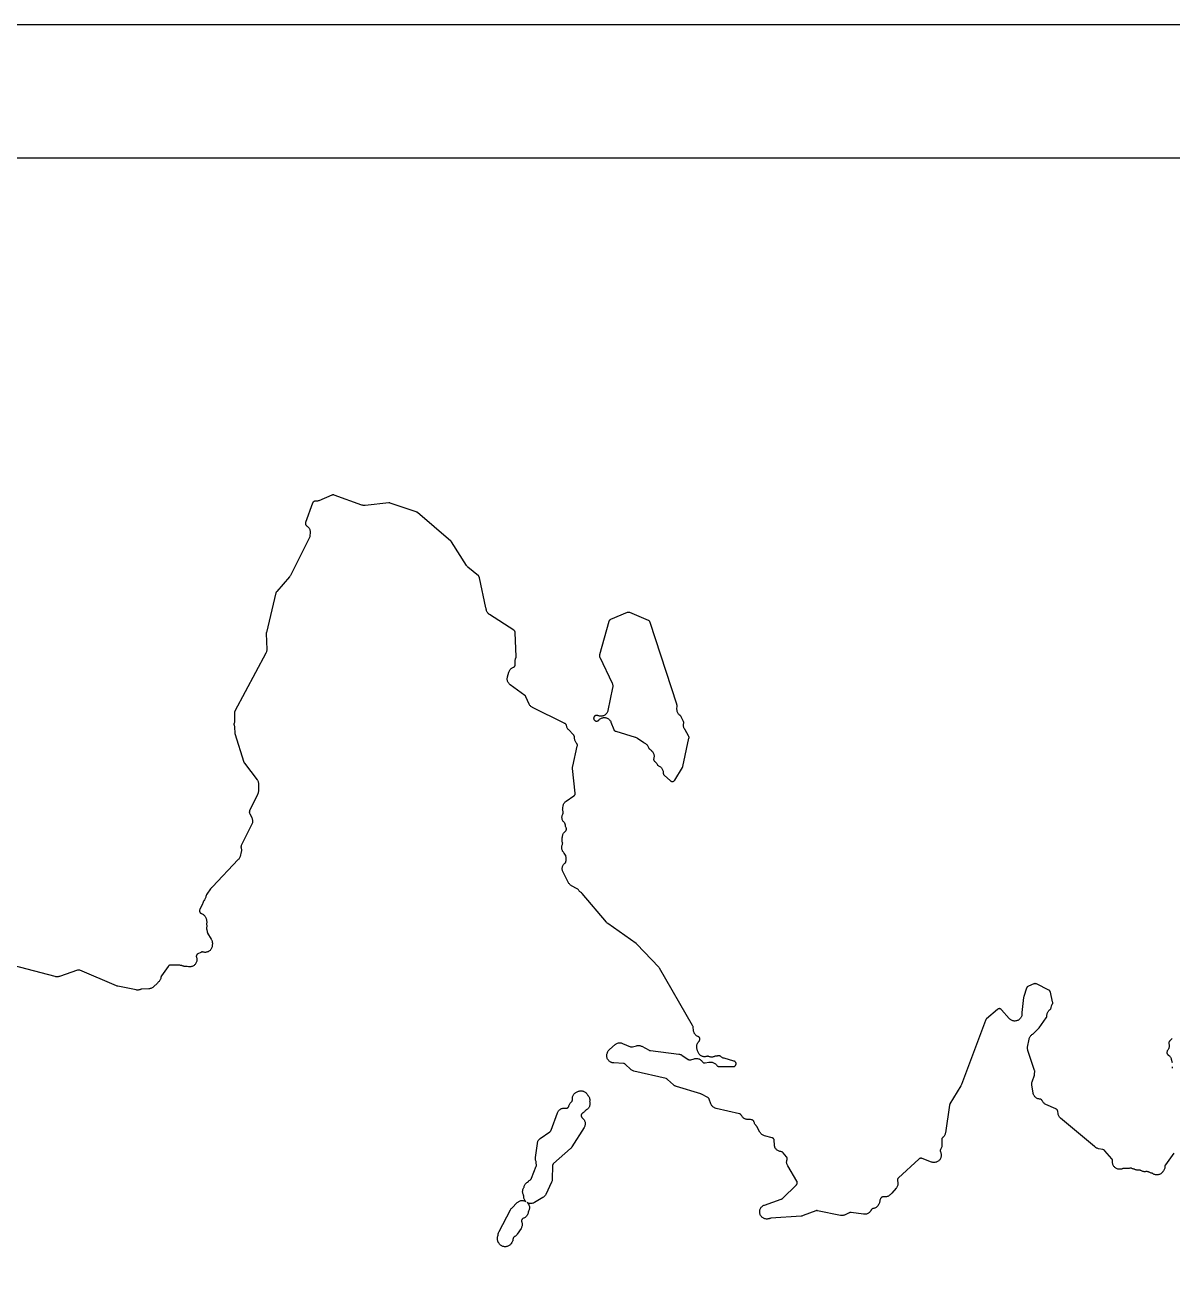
# Model space of a CAD drawing. Header units: metres. Extents: x 0 to 400, y 0 to 202.
# Drawn here: x 193.1 to 296.5, y 90.3 to 202.2 of the extents above; entities that cross this region are included whole.
import ezdxf

# ---------------------------------------------------------------- set-up
doc = ezdxf.new("R2010")
doc.units = ezdxf.units.M

msp = doc.modelspace()

# ---------------------------------------------------------------- linework, layer by layer
for points in [[(400, 202.2006), (0, 202.2006), (0, -0.0004), (400, -0.0004), (400, 202.2006)], [(244.602, 139.3916), (244.626, 139.3896), (244.654, 139.3906), (244.678, 139.3926), (244.704, 139.3986), (244.728, 139.4066), (244.75, 139.4156), (244.771, 139.4276), (244.791, 139.4416), (244.81, 139.4576), (244.845, 139.4946), (244.851, 139.5006), (244.865, 139.5166), (244.913, 139.5616), (244.965, 139.6006), (245.02, 139.6336), (245.079, 139.6616), (245.14, 139.6836), (245.203, 139.6996), (245.268, 139.7086), (245.333, 139.7116), (245.398, 139.7076), (245.462, 139.6976), (245.525, 139.6806), (245.586, 139.6586), (245.644, 139.6296), (245.699, 139.5946), (245.75, 139.5546), (245.798, 139.5106), (245.84, 139.4606), (245.877, 139.4076), (245.909, 139.3506), (245.935, 139.2916), (246.178, 138.6426), (246.195, 138.6036), (246.206, 138.5836), (246.223, 138.5606), (246.241, 138.5396), (246.259, 138.5226), (246.278, 138.5076), (246.299, 138.4956), (246.326, 138.4826), (246.365, 138.4686), (248.119, 137.9476), (248.123, 137.9466), (248.136, 137.9436), (248.2, 137.9196), (248.26, 137.8906), (248.317, 137.8546), (248.894, 137.4476), (248.929, 137.4256), (248.98, 137.4006), (248.98, 137.3996), (248.993, 137.3936), (249.048, 137.3616), (249.099, 137.3246), (249.147, 137.2826), (249.19, 137.2366), (249.228, 137.1866), (249.262, 137.1326), (249.29, 137.0756), (249.312, 137.0166), (249.319, 136.9946), (249.329, 136.9726), (249.34, 136.9516), (249.353, 136.9326), (249.369, 136.9146), (249.388, 136.8966), (249.405, 136.8826), (249.441, 136.8596), (249.447, 136.8556), (249.461, 136.8476), (249.512, 136.8096), (249.56, 136.7666), (249.602, 136.7196), (249.612, 136.7056), (249.66, 136.6496), (249.671, 136.6366), (249.709, 136.5856), (249.741, 136.5316), (249.769, 136.4736), (249.79, 136.4136), (249.805, 136.3526), (249.815, 136.2896), (249.818, 136.2256), (249.815, 136.1626), (249.806, 136.0996), (249.788, 136.0126), (249.783, 135.9726), (249.782, 135.9466), (249.783, 135.9236), (249.787, 135.8976), (249.793, 135.8736), (249.803, 135.8486), (249.813, 135.8266), (249.825, 135.8076), (249.841, 135.7866), (249.857, 135.7686), (249.876, 135.7526), (249.891, 135.7416), (249.941, 135.7016), (249.986, 135.6576), (250.026, 135.6096), (250.062, 135.5576), (250.089, 135.5076), (250.093, 135.5016), (250.099, 135.4886), (250.114, 135.4586), (250.127, 135.4386), (250.143, 135.4196), (250.157, 135.4056), (250.176, 135.3896), (250.196, 135.3746), (250.231, 135.3556), (250.29, 135.3256), (250.346, 135.2936), (250.399, 135.2556), (250.448, 135.2126), (250.492, 135.1656), (250.532, 135.1136), (250.565, 135.0586), (250.594, 135.0006), (250.616, 134.9396), (250.632, 134.8766), (250.642, 134.8126), (250.645, 134.7476), (250.645, 134.6986), (250.648, 134.6716), (250.652, 134.6486), (250.66, 134.6236), (250.674, 134.5696), (250.676, 134.5686), (250.723, 134.5256), (250.739, 134.5096), (251.288, 134.0146), (251.319, 133.9896), (251.339, 133.9756), (251.361, 133.9646), (251.383, 133.9546), (251.405, 133.9486), (251.433, 133.9436), (251.457, 133.9406), (251.479, 133.9406), (251.504, 133.9436), (251.531, 133.9486), (251.554, 133.9546), (251.575, 133.9646), (251.598, 133.9756), (251.616, 133.9876), (251.637, 134.0056), (251.655, 134.0236), (251.67, 134.0406), (251.692, 134.0746), (252.369, 135.1966), (252.39, 135.2376), (252.4, 135.2616), (252.412, 135.3046), (252.969, 137.8386), (252.976, 137.8826), (252.978, 137.9116), (252.977, 137.9366), (252.973, 137.9606), (252.967, 137.9856), (252.958, 138.0096), (252.938, 138.0486), (252.625, 138.5996), (252.602, 138.6366), (252.594, 138.6486), (252.586, 138.6606), (252.568, 138.6856), (252.539, 138.7386), (252.515, 138.7926), (252.496, 138.8496), (252.483, 138.9076), (252.475, 138.9666), (252.472, 139.0256), (252.472, 139.0266), (252.475, 139.0886), (252.484, 139.1506), (252.495, 139.2086), (252.498, 139.2346), (252.498, 139.2576), (252.495, 139.2836), (252.49, 139.3086), (252.483, 139.3316), (252.468, 139.3696), (252.276, 139.7736), (252.255, 139.8116), (252.243, 139.8306), (252.226, 139.8506), (252.208, 139.8696), (252.192, 139.8826), (252.178, 139.8916), (252.125, 139.9296), (252.077, 139.9726), (252.034, 140.0206), (251.995, 140.0726), (251.962, 140.1286), (251.934, 140.1866), (251.913, 140.2476), (251.898, 140.3106), (251.889, 140.3746), (251.886, 140.4396), (251.89, 140.8016), (251.888, 140.8466), (251.884, 140.8726), (251.872, 140.9176), (249.466, 148.3006), (249.452, 148.3376), (249.44, 148.3636), (249.427, 148.3836), (249.416, 148.3986), (249.397, 148.4186), (249.377, 148.4366), (249.36, 148.4496), (249.34, 148.4616), (249.303, 148.4786), (247.626, 149.1766), (247.586, 149.1916), (247.562, 149.1976), (247.54, 149.2006), (247.513, 149.2016), (247.49, 149.2006), (247.467, 149.1976), (247.44, 149.1906), (247.4, 149.1766), (245.904, 148.5496), (245.867, 148.5316), (245.844, 148.5176), (245.826, 148.5036), (245.806, 148.4856), (245.788, 148.4656), (245.774, 148.4466), (245.761, 148.4236), (245.752, 148.4036), (245.74, 148.3646), (244.906, 145.3646), (244.896, 145.3236), (244.894, 145.2996), (244.893, 145.2716), (244.895, 145.2446), (244.899, 145.2256), (244.908, 145.1976), (244.924, 145.1556), (246.035, 142.8086), (246.058, 142.7536), (246.076, 142.6966), (246.088, 142.6376), (246.095, 142.5786), (246.097, 142.5186), (246.093, 142.4586), (246.083, 142.3996), (245.656, 140.3476), (245.64, 140.2866), (245.619, 140.2266), (245.591, 140.1696), (245.558, 140.1156), (245.52, 140.0646), (245.477, 140.0176), (245.43, 139.9756), (245.378, 139.9386), (245.324, 139.9066), (245.266, 139.8796), (245.206, 139.8586), (245.145, 139.8436), (245.082, 139.8346), (245.019, 139.8316), (244.955, 139.8346), (244.892, 139.8446), (244.831, 139.8606), (244.771, 139.8816), (244.736, 139.8966), (244.713, 139.9046), (244.692, 139.9086), (244.669, 139.9106), (244.642, 139.9116), (244.615, 139.9096), (244.595, 139.9056), (244.575, 139.8996), (244.536, 139.8846), (244.533, 139.8826), (244.498, 139.8656), (244.478, 139.8526), (244.457, 139.8356), (244.439, 139.8186), (244.423, 139.7996), (244.409, 139.7796), (244.397, 139.7586), (244.387, 139.7346), (244.38, 139.7126), (244.375, 139.6866), (244.372, 139.6626), (244.372, 139.6386), (244.374, 139.6116), (244.379, 139.5866), (244.387, 139.5616), (244.395, 139.5406), (244.406, 139.5196), (244.419, 139.5006), (244.437, 139.4786), (244.454, 139.4616), (244.475, 139.4446), (244.497, 139.4296), (244.518, 139.4186), (244.554, 139.4046), (244.583, 139.3956), (244.602, 139.3916)], [(235.735, 92.9456), (235.75, 92.9946), (235.761, 93.0356), (235.765, 93.0606), (235.766, 93.0826), (235.773, 93.1526), (235.788, 93.2216), (235.81, 93.2876), (235.839, 93.3516), (236.864, 95.3076), (236.899, 95.3656), (236.939, 95.4196), (236.985, 95.4696), (237.485, 95.9586), (237.533, 96.0016), (237.584, 96.0386), (237.639, 96.0706), (237.697, 96.0976), (237.758, 96.1176), (237.82, 96.1326), (237.883, 96.1416), (237.946, 96.1436), (238.01, 96.1396), (238.073, 96.1296), (238.135, 96.1126), (238.194, 96.0906), (238.251, 96.0626), (238.264, 96.0546), (238.241, 96.0766), (238.2, 96.1246), (238.164, 96.1766), (238.133, 96.2306), (238.108, 96.2886), (238.088, 96.3486), (238.075, 96.4096), (238.067, 96.4716), (238.065, 96.5346), (238.065, 96.5476), (238.063, 96.5736), (238.059, 96.6016), (238.053, 96.6216), (238.046, 96.6406), (238.035, 96.6616), (238.01, 96.7196), (237.99, 96.7796), (237.976, 96.8406), (237.969, 96.9036), (237.967, 96.9666), (237.972, 97.0296), (237.982, 97.0916), (237.999, 97.1526), (238.021, 97.2116), (238.05, 97.2686), (238.079, 97.3146), (238.083, 97.3216), (238.089, 97.3336), (238.097, 97.3526), (238.11, 97.3946), (238.114, 97.4086), (238.121, 97.4376), (238.145, 97.5006), (238.175, 97.5596), (238.211, 97.6166), (238.252, 97.6686), (238.299, 97.7166), (238.351, 97.7586), (238.406, 97.7966), (238.429, 97.8096), (238.448, 97.8246), (238.468, 97.8426), (238.486, 97.8616), (238.502, 97.8786), (238.508, 97.8856), (238.527, 97.9066), (238.571, 97.9476), (238.62, 97.9846), (238.666, 98.0176), (238.698, 98.0416), (238.716, 98.0586), (238.732, 98.0776), (238.747, 98.0986), (238.759, 98.1186), (238.775, 98.1546), (239.2, 99.2296), (239.213, 99.2676), (239.218, 99.2906), (239.221, 99.3186), (239.222, 99.3426), (239.22, 99.3666), (239.216, 99.3916), (239.215, 99.3956), (239.202, 99.4546), (239.194, 99.5186), (239.192, 99.5836), (239.192, 99.5876), (239.191, 99.6096), (239.186, 99.6366), (239.178, 99.6656), (239.16, 99.7126), (239.14, 99.7736), (239.127, 99.8356), (239.119, 99.8996), (239.118, 99.9636), (239.124, 100.0276), (239.295, 101.2996), (239.307, 101.3656), (239.326, 101.4296), (239.351, 101.4906), (239.383, 101.5496), (239.42, 101.6046), (239.463, 101.6556), (239.511, 101.7016), (239.564, 101.7436), (240.433, 102.3556), (240.464, 102.3796), (240.481, 102.3966), (240.499, 102.4166), (240.513, 102.4376), (240.525, 102.4586), (240.54, 102.4956), (241.119, 104.0636), (241.145, 104.1226), (241.176, 104.1796), (241.213, 104.2336), (241.256, 104.2836), (241.303, 104.3286), (241.354, 104.3686), (241.409, 104.4036), (241.467, 104.4326), (241.528, 104.4556), (241.591, 104.4726), (241.656, 104.4826), (241.721, 104.4866), (241.786, 104.4836), (241.85, 104.4746), (241.852, 104.4746), (241.88, 104.4716), (241.904, 104.4716), (241.931, 104.4746), (241.957, 104.4796), (241.979, 104.4856), (242.002, 104.4956), (242.024, 104.5076), (242.043, 104.5206), (242.065, 104.5386), (242.082, 104.5566), (242.097, 104.5736), (242.111, 104.5956), (242.122, 104.6176), (242.131, 104.6416), (242.14, 104.6726), (242.144, 104.6916), (242.164, 104.7526), (242.189, 104.8116), (242.22, 104.8686), (242.256, 104.9216), (242.297, 104.9706), (242.343, 105.0156), (242.386, 105.0536), (242.401, 105.0696), (242.417, 105.0906), (242.431, 105.1126), (242.44, 105.1316), (242.449, 105.1556), (242.456, 105.1796), (242.46, 105.2036), (242.461, 105.2276), (242.46, 105.2516), (242.459, 105.2606), (242.454, 105.3226), (242.455, 105.3856), (242.463, 105.4486), (242.476, 105.5096), (242.495, 105.5696), (242.52, 105.6276), (242.551, 105.6826), (242.586, 105.7346), (242.627, 105.7826), (242.672, 105.8266), (242.721, 105.8666), (242.773, 105.9006), (242.829, 105.9306), (242.887, 105.9536), (243.018, 105.9996), (243.077, 106.0176), (243.138, 106.0296), (243.2, 106.0356), (243.261, 106.0356), (243.323, 106.0306), (243.383, 106.0186), (243.443, 106.0016), (243.5, 105.9786), (243.555, 105.9506), (243.607, 105.9176), (243.656, 105.8796), (243.701, 105.8366), (243.741, 105.7906), (243.777, 105.7406), (243.808, 105.6866), (243.81, 105.6836), (243.825, 105.6596), (243.843, 105.6366), (243.848, 105.6316), (243.89, 105.5796), (243.928, 105.5226), (243.959, 105.4626), (243.984, 105.4006), (244.002, 105.3346), (244.013, 105.2686), (244.017, 105.2006), (244.014, 105.1336), (244.01, 105.0896), (244.01, 105.0636), (244.013, 105.0406), (244.02, 105.0056), (244.03, 104.9446), (244.034, 104.8826), (244.032, 104.8196), (244.024, 104.7576), (244.01, 104.6966), (243.99, 104.6376), (243.965, 104.5806), (243.934, 104.5266), (243.899, 104.4756), (243.858, 104.4276), (243.813, 104.3846), (243.764, 104.3456), (243.712, 104.3116), (243.684, 104.2956), (243.666, 104.2826), (243.646, 104.2646), (243.618, 104.2346), (243.581, 104.1916), (243.542, 104.1496), (243.5, 104.1106), (243.454, 104.0766), (243.405, 104.0456), (243.393, 104.0396), (243.36, 104.0196), (243.339, 104.0046), (243.322, 103.9886), (243.307, 103.9716), (243.291, 103.9486), (243.277, 103.9266), (243.268, 103.9066), (243.26, 103.8816), (243.254, 103.8566), (243.251, 103.8296), (243.25, 103.8046), (243.251, 103.7836), (243.256, 103.7566), (243.263, 103.7326), (243.272, 103.7096), (243.283, 103.6866), (243.305, 103.6536), (243.32, 103.6316), (243.344, 103.6006), (243.359, 103.5846), (243.38, 103.5666), (243.425, 103.5246), (243.466, 103.4786), (243.502, 103.4296), (243.533, 103.3766), (243.559, 103.3206), (243.58, 103.2626), (243.595, 103.2026), (243.604, 103.1416), (243.608, 103.0806), (243.606, 103.0196), (243.598, 102.9586), (243.584, 102.8986), (243.564, 102.8396), (243.539, 102.7836), (243.509, 102.7296), (242.411, 100.9746), (242.376, 100.9236), (242.336, 100.8766), (242.291, 100.8336), (240.759, 99.4786), (240.731, 99.4516), (240.714, 99.4306), (240.699, 99.4086), (240.687, 99.3856), (240.678, 99.3626), (240.671, 99.3386), (240.666, 99.3096), (240.662, 99.2696), (240.635, 98.0606), (240.63, 97.9926), (240.618, 97.9266), (240.598, 97.8606), (240.573, 97.7986), (240.051, 96.6966), (240.021, 96.6406), (239.986, 96.5876), (239.945, 96.5386), (239.901, 96.4936), (239.852, 96.4536), (239.799, 96.4186), (239.047, 95.9656), (238.992, 95.9356), (238.934, 95.9116), (238.874, 95.8926), (238.812, 95.8806), (238.75, 95.8736), (238.687, 95.8736), (238.624, 95.8786), (238.563, 95.8906), (238.502, 95.9076), (238.444, 95.9306), (238.39, 95.9586), (238.403, 95.9466), (238.445, 95.8996), (238.482, 95.8476), (238.514, 95.7926), (238.54, 95.7346), (238.561, 95.6736), (238.575, 95.6116), (238.584, 95.5486), (238.586, 95.4846), (238.582, 95.4216), (238.571, 95.3586), (238.555, 95.2966), (238.532, 95.2376), (238.504, 95.1806), (238.489, 95.1526), (238.481, 95.1336), (238.474, 95.1096), (238.468, 95.0806), (238.468, 95.0796), (238.458, 95.0176), (238.442, 94.9576), (238.42, 94.8986), (238.392, 94.8426), (238.36, 94.7896), (238.322, 94.7396), (238.28, 94.6936), (238.234, 94.6516), (238.183, 94.6146), (238.13, 94.5826), (238.073, 94.5556), (238.038, 94.5406), (238.001, 94.5236), (237.981, 94.5116), (237.961, 94.4956), (237.941, 94.4776), (237.926, 94.4616), (237.912, 94.4416), (237.898, 94.4186), (237.887, 94.3966), (237.879, 94.3716), (237.874, 94.3506), (237.87, 94.3246), (237.869, 94.2976), (237.87, 94.2746), (237.874, 94.2536), (237.879, 94.2306), (237.887, 94.2116), (237.905, 94.1556), (237.918, 94.0986), (237.926, 94.0406), (237.929, 93.9816), (237.929, 93.9776), (237.926, 93.9146), (237.917, 93.8526), (237.902, 93.7926), (237.881, 93.7326), (237.855, 93.6766), (237.823, 93.6226), (237.484, 93.1056), (237.448, 93.0556), (237.407, 93.0096), (237.363, 92.9676), (237.314, 92.9296), (237.262, 92.8976), (237.242, 92.8856), (237.221, 92.8716), (237.204, 92.8566), (237.176, 92.8276), (237.174, 92.8256), (237.152, 92.7966), (237.139, 92.7776), (237.128, 92.7566), (237.118, 92.7326), (237.107, 92.6976), (237.104, 92.6876), (237.096, 92.6476), (237.095, 92.6416), (237.086, 92.5816), (237.071, 92.5226), (237.05, 92.4656), (237.025, 92.4106), (236.994, 92.3576), (236.938, 92.2716), (236.9, 92.2196), (236.858, 92.1716), (236.81, 92.1276), (236.759, 92.0896), (236.704, 92.0556), (236.646, 92.0276), (236.585, 92.0066), (236.523, 91.9906), (236.459, 91.9806), (236.395, 91.9776), (236.331, 91.9806), (236.321, 91.9816), (236.258, 91.9916), (236.196, 92.0066), (236.137, 92.0276), (236.079, 92.0556), (236.025, 92.0876), (235.974, 92.1256), (235.927, 92.1676), (235.885, 92.2146), (235.847, 92.2656), (235.814, 92.3206), (235.808, 92.3336), (235.807, 92.3366), (235.768, 92.4086), (235.742, 92.4636), (235.722, 92.5196), (235.706, 92.5786), (235.696, 92.6376), (235.692, 92.6976), (235.694, 92.7586), (235.701, 92.8186), (235.713, 92.8776), (235.727, 92.9216), (235.731, 92.9346), (235.732, 92.9366), (235.735, 92.9456)]]:
    msp.add_lwpolyline(points, close=True)
for points in [[(12, 190.2006), (388, 190.2006)], [(296.681, 100.4036), (295.942, 99.3746), (295.918, 99.3356), (295.905, 99.3106), (295.897, 99.2896), (295.89, 99.2666), (295.884, 99.2246), (295.874, 99.1226), (295.864, 99.0606), (295.849, 98.9996), (295.827, 98.9406), (295.801, 98.8836), (295.768, 98.8296), (295.731, 98.7786), (295.711, 98.7536), (295.702, 98.7416), (295.664, 98.6896), (295.621, 98.6416), (295.573, 98.5986), (295.521, 98.5606), (295.466, 98.5276), (295.407, 98.5006), (295.347, 98.4796), (295.284, 98.4636), (295.22, 98.4556), (295.156, 98.4526), (295.092, 98.4566), (295.028, 98.4666), (294.966, 98.4836), (294.906, 98.5056), (294.848, 98.5346), (294.794, 98.5686), (294.771, 98.5846), (294.746, 98.5986), (294.723, 98.6086), (294.699, 98.6156), (294.665, 98.6236), (294.659, 98.6246), (294.593, 98.6396), (294.529, 98.6626), (294.468, 98.6916), (294.438, 98.7076), (294.418, 98.7156), (294.392, 98.7236), (294.385, 98.7246), (294.381, 98.7256), (294.342, 98.7366), (294.29, 98.7536), (294.266, 98.7586), (294.243, 98.7616), (294.22, 98.7616), (294.196, 98.7596), (294.162, 98.7546), (294.095, 98.7466), (294.028, 98.7446), (293.96, 98.7506), (293.894, 98.7636), (293.829, 98.7836), (293.767, 98.8106), (293.708, 98.8426), (293.694, 98.8516), (293.67, 98.8636), (293.647, 98.8726), (293.626, 98.8786), (293.599, 98.8826), (293.574, 98.8846), (293.55, 98.8846), (293.53, 98.8816), (293.467, 98.8776), (293.404, 98.8796), (293.342, 98.8876), (293.281, 98.9006), (293.222, 98.9206), (293.182, 98.9376), (293.164, 98.9456), (293.132, 98.9596), (293.108, 98.9676), (293.078, 98.9746), (293.015, 98.9916), (292.954, 99.0156), (292.899, 99.0436), (292.895, 99.0456), (292.879, 99.0526), (292.857, 99.0596), (292.833, 99.0656), (292.806, 99.0686), (292.782, 99.0696), (292.758, 99.0686), (292.729, 99.0636), (292.72, 99.0606), (292.657, 99.0476), (292.592, 99.0416), (292.527, 99.0416), (292.499, 99.0426), (292.438, 99.0436), (292.399, 99.0426), (292.396, 99.0416), (292.34, 99.0366), (292.283, 99.0356), (292.227, 99.0406), (292.195, 99.0446), (292.174, 99.0446), (292.146, 99.0426), (292.123, 99.0386), (292.101, 99.0326), (292.048, 99.0126), (292.016, 98.9996), (291.956, 98.9816), (291.894, 98.9696), (291.831, 98.9646), (291.768, 98.9646), (291.705, 98.9706), (291.643, 98.9836), (291.583, 99.0016), (291.525, 99.0266), (291.469, 99.0556), (291.417, 99.0916), (291.368, 99.1316), (291.324, 99.1756), (291.283, 99.2246), (291.248, 99.2766), (291.218, 99.3326), (291.194, 99.3906), (291.175, 99.4506), (291.163, 99.5126), (291.156, 99.5746), (291.156, 99.6376), (291.161, 99.7006), (291.162, 99.7066), (291.163, 99.7336), (291.162, 99.7576), (291.158, 99.7796), (291.152, 99.8026), (291.143, 99.8276), (291.132, 99.8506), (291.118, 99.8726), (291.094, 99.9046), (290.47, 100.6406), (290.444, 100.6686), (290.425, 100.6846), (290.404, 100.6996), (290.383, 100.7126), (290.362, 100.7226), (290.34, 100.7296), (290.3, 100.7396), (289.895, 100.8196), (289.838, 100.8336), (289.781, 100.8536), (289.727, 100.8776), (289.675, 100.9076), (289.627, 100.9416), (289.581, 100.9796), (289.528, 101.0296), (286.477, 103.5656), (286.427, 103.6116), (286.382, 103.6626), (286.343, 103.7176), (286.31, 103.7776), (286.283, 103.8396), (286.263, 103.9046), (286.25, 103.9716), (286.217, 104.2006), (286.209, 104.2396), (286.202, 104.2626), (286.191, 104.2886), (286.178, 104.3126), (286.164, 104.3336), (286.149, 104.3526), (286.132, 104.3686), (286.113, 104.3836), (286.089, 104.3986), (286.053, 104.4176), (285.146, 104.8206), (285.092, 104.8476), (285.041, 104.8806), (284.992, 104.9176), (284.948, 104.9586), (284.907, 105.0036), (284.871, 105.0526), (284.84, 105.1056), (284.818, 105.1496), (284.813, 105.1606), (284.803, 105.1776), (284.789, 105.1986), (284.773, 105.2176), (284.756, 105.2346), (284.737, 105.2506), (284.718, 105.2626), (284.694, 105.2756), (284.673, 105.2846), (284.651, 105.2906), (284.625, 105.2966), (284.568, 105.3016), (284.567, 105.3016), (284.566, 105.3016), (284.501, 105.3116), (284.438, 105.3286), (284.376, 105.3516), (284.317, 105.3806), (284.262, 105.4146), (284.21, 105.4546), (284.162, 105.5006), (284.119, 105.5506), (284.082, 105.6046), (284.05, 105.6616), (284.024, 105.7216), (284.005, 105.7846), (283.991, 105.8486), (283.886, 106.5376), (283.88, 106.5996), (283.88, 106.6626), (283.885, 106.7236), (283.897, 106.7856), (283.914, 106.8446), (284.117, 107.4396), (284.129, 107.4786), (284.132, 107.4956), (284.134, 107.5226), (284.134, 107.5806), (284.134, 107.5826), (284.133, 107.6116), (284.138, 107.6726), (284.148, 107.7336), (284.149, 107.7416), (284.153, 107.7736), (284.154, 107.7996), (284.152, 107.8226), (284.148, 107.8466), (284.137, 107.8866), (283.531, 109.6676), (283.513, 109.7306), (283.501, 109.7946), (283.496, 109.8596), (283.498, 109.9256), (283.506, 109.9906), (283.632, 110.6986), (283.646, 110.7596), (283.666, 110.8186), (283.691, 110.8756), (283.722, 110.9306), (283.758, 110.9816), (283.799, 111.0296), (283.844, 111.0726), (283.893, 111.1116), (283.945, 111.1456), (283.965, 111.1596), (283.998, 111.1876), (284.496, 111.6576), (284.522, 111.6856), (284.546, 111.7166), (285.179, 112.6186), (285.203, 112.6546), (285.212, 112.6736), (285.221, 112.6996), (285.229, 112.7296), (285.235, 112.7706), (285.244, 112.8836), (285.253, 112.9476), (285.268, 113.0106), (285.289, 113.0716), (285.316, 113.1306), (285.349, 113.1866), (285.387, 113.2396), (285.43, 113.2876), (285.478, 113.3316), (285.501, 113.3476), (285.531, 113.3726), (285.534, 113.3756), (285.54, 113.3806), (285.557, 113.3986), (285.572, 113.4176), (285.585, 113.4366), (285.597, 113.4586), (285.606, 113.4786), (285.618, 113.5136), (285.672, 113.7076), (285.696, 113.7786), (285.728, 113.8466), (285.75, 113.8846), (285.757, 113.9016), (285.763, 113.9226), (285.768, 113.9466), (285.77, 113.9706), (285.771, 113.9956), (285.769, 114.0216), (285.762, 114.0596), (285.561, 114.9366), (285.55, 114.9756), (285.541, 114.9986), (285.53, 115.0206), (285.516, 115.0426), (285.5, 115.0626), (285.486, 115.0776), (285.466, 115.0936), (285.444, 115.1096), (285.411, 115.1286), (284.308, 115.6766), (284.271, 115.6926), (284.247, 115.7006), (284.224, 115.7056), (284.199, 115.7086), (284.177, 115.7096), (284.152, 115.7076), (284.127, 115.7046), (284.105, 115.6986), (284.066, 115.6846), (283.571, 115.4766), (283.536, 115.4596), (283.516, 115.4476), (283.495, 115.4316), (283.477, 115.4156), (283.462, 115.4006), (283.447, 115.3796), (283.434, 115.3586), (283.424, 115.3396), (283.411, 115.3026), (283.164, 114.5496), (283.153, 114.5076), (283.146, 114.4656), (282.99, 113.0926), (282.988, 113.0546), (282.99, 113.0086), (282.989, 112.9456), (282.982, 112.8816), (282.969, 112.8196), (282.949, 112.7586), (282.924, 112.6996), (282.893, 112.6446), (282.857, 112.5916), (282.816, 112.5426), (282.771, 112.4986), (282.721, 112.4586), (282.667, 112.4246), (282.611, 112.3946), (282.551, 112.3716), (282.49, 112.3536), (282.427, 112.3426), (282.364, 112.3366), (282.3, 112.3376), (282.237, 112.3456), (282.175, 112.3586), (282.114, 112.3786), (282.055, 112.4036), (282, 112.4346), (281.947, 112.4706), (281.899, 112.5116), (281.854, 112.5576), (281.157, 113.3546), (281.128, 113.3846), (281.109, 113.4006), (281.089, 113.4146), (281.066, 113.4276), (281.044, 113.4376), (281.022, 113.4446), (280.998, 113.4496), (280.973, 113.4526), (280.947, 113.4526), (280.926, 113.4516), (280.901, 113.4466), (280.875, 113.4396), (280.852, 113.4306), (280.832, 113.4206), (280.811, 113.4066), (280.778, 113.3806), (279.794, 112.5236), (279.764, 112.4946), (279.746, 112.4736), (279.733, 112.4546), (279.721, 112.4326), (279.703, 112.3936), (277.529, 106.5966), (277.505, 106.5426), (277.477, 106.4906), (276.503, 104.8716), (276.484, 104.8366), (276.475, 104.8136), (276.468, 104.7906), (276.46, 104.7506), (276.088, 102.2386), (276.077, 102.1796), (276.06, 102.1226), (276.037, 102.0666), (276.01, 102.0136), (275.978, 101.9626), (275.942, 101.9146), (275.901, 101.8706), (275.856, 101.8306), (275.839, 101.8166), (275.819, 101.7966), (275.802, 101.7776), (275.791, 101.7606), (275.779, 101.7386), (275.769, 101.7156), (275.762, 101.6916), (275.757, 101.6696), (275.755, 101.6456), (275.754, 101.6036), (275.768, 101.2336), (275.771, 101.1886), (275.773, 101.1236), (275.767, 101.0576), (275.756, 100.9936), (275.737, 100.9306), (275.713, 100.8706), (275.682, 100.8126), (275.671, 100.7936), (275.652, 100.7586), (275.644, 100.7386), (275.636, 100.7136), (275.63, 100.6876), (275.627, 100.6646), (275.627, 100.6446), (275.628, 100.6206), (275.632, 100.5986), (275.642, 100.5596), (275.686, 100.4196), (275.702, 100.3586), (275.712, 100.2966), (275.716, 100.2336), (275.714, 100.1716), (275.705, 100.1086), (275.691, 100.0476), (275.671, 99.9886), (275.645, 99.9306), (275.614, 99.8766), (275.577, 99.8256), (275.536, 99.7776), (275.491, 99.7346), (275.441, 99.6956), (275.388, 99.6626), (275.332, 99.6336), (275.273, 99.6106), (275.213, 99.5936), (275.151, 99.5826), (275.088, 99.5776), (275.026, 99.5786), (274.963, 99.5866), (274.902, 99.5996), (274.842, 99.6186), (273.985, 99.9376), (273.946, 99.9496), (273.923, 99.9546), (273.899, 99.9576), (273.874, 99.9576), (273.849, 99.9556), (273.826, 99.9506), (273.798, 99.9426), (273.777, 99.9336), (273.754, 99.9216), (273.731, 99.9056), (273.701, 99.8806), (271.85, 98.1796), (271.823, 98.1516), (271.807, 98.1306), (271.792, 98.1096), (271.781, 98.0866), (271.772, 98.0646), (271.765, 98.0416), (271.76, 98.0166), (271.758, 97.9936), (271.759, 97.9666), (271.762, 97.9406), (271.766, 97.9176), (271.778, 97.8806), (271.795, 97.8216), (271.805, 97.7606), (271.81, 97.6996), (271.809, 97.6386), (271.802, 97.5776), (271.789, 97.5176), (271.771, 97.4586), (271.747, 97.4016), (271.718, 97.3476), (271.684, 97.2966), (271.646, 97.2496), (271.266, 96.8236), (271.228, 96.7846), (271.187, 96.7486), (271.185, 96.7466), (271.166, 96.7286), (271.144, 96.7026), (271.101, 96.6556), (271.053, 96.6136), (271.001, 96.5766), (270.945, 96.5446), (270.887, 96.5186), (270.827, 96.4986), (270.764, 96.4836), (270.701, 96.4756), (270.637, 96.4736), (270.502, 96.4766), (270.459, 96.4746), (270.434, 96.4716), (270.41, 96.4666), (270.385, 96.4576), (270.362, 96.4476), (270.343, 96.4366), (270.323, 96.4216), (270.305, 96.4066), (270.289, 96.3896), (270.271, 96.3666), (270.258, 96.3446), (270.248, 96.3256), (270.235, 96.2906), (270.215, 96.2426), (270.191, 96.1896), (270.183, 96.1686), (270.178, 96.1446), (270.174, 96.1216), (270.174, 96.1056), (270.169, 96.0466), (270.158, 95.9886), (270.142, 95.9306), (270.122, 95.8756), (270.096, 95.8216), (270.065, 95.7716), (270.021, 95.7056), (269.984, 95.6556), (269.943, 95.6096), (269.898, 95.5676), (269.849, 95.5306), (269.796, 95.4976), (269.741, 95.4706), (269.683, 95.4486), (269.623, 95.4326), (269.608, 95.4296), (269.554, 95.4186), (269.532, 95.4116), (269.508, 95.4006), (269.487, 95.3896), (269.468, 95.3766), (269.447, 95.3596), (269.43, 95.3426), (269.416, 95.3256), (269.403, 95.3066), (269.391, 95.2856), (269.381, 95.2666), (269.377, 95.2586), (269.362, 95.2286), (269.328, 95.1746), (269.288, 95.1236), (269.244, 95.0776), (269.195, 95.0356), (269.143, 94.9996), (269.087, 94.9676), (269.028, 94.9426), (268.967, 94.9226), (268.904, 94.9096), (268.84, 94.9016), (268.776, 94.9006), (268.712, 94.9066), (267.58, 95.0586), (267.538, 95.0626), (267.511, 95.0616), (267.488, 95.0596), (267.463, 95.0536), (267.439, 95.0466), (267.403, 95.0306), (267.057, 94.8586), (267, 94.8336), (266.942, 94.8146), (266.883, 94.8006), (266.822, 94.7926), (266.761, 94.7906), (266.7, 94.7946), (266.639, 94.8036), (264.565, 95.2246), (264.526, 95.2306), (264.503, 95.2316), (264.48, 95.2306), (264.457, 95.2276), (264.431, 95.2226), (264.393, 95.2096), (263.275, 94.7816), (263.215, 94.7616), (263.153, 94.7476), (263.09, 94.7406), (260.335, 94.5416), (260.3, 94.5376), (260.278, 94.5326), (260.24, 94.5216), (260.2, 94.5076), (260.138, 94.4906), (260.075, 94.4786), (260.011, 94.4736), (259.947, 94.4756), (259.883, 94.4826), (259.82, 94.4966), (259.759, 94.5166), (259.7, 94.5436), (259.644, 94.5746), (259.591, 94.6126), (259.543, 94.6546), (259.499, 94.7016), (259.459, 94.7526), (259.425, 94.8076), (259.397, 94.8646), (259.374, 94.9256), (259.358, 94.9876), (259.348, 95.0506), (259.344, 95.1156), (259.347, 95.1796), (259.356, 95.2436), (259.371, 95.3056), (259.392, 95.3666), (259.419, 95.4246), (259.452, 95.4806), (259.491, 95.5316), (259.534, 95.5796), (259.535, 95.5806), (259.577, 95.6196), (259.623, 95.6546), (259.672, 95.6856), (259.724, 95.7116), (259.778, 95.7336), (261.277, 96.2626), (261.319, 96.2796), (261.342, 96.2916), (261.363, 96.3076), (261.397, 96.3366), (262.649, 97.5566), (262.676, 97.5846), (262.69, 97.6036), (262.703, 97.6236), (262.713, 97.6446), (262.722, 97.6676), (262.728, 97.6906), (262.733, 97.7136), (262.735, 97.7396), (262.734, 97.7646), (262.732, 97.7886), (262.728, 97.8086), (262.721, 97.8306), (262.71, 97.8566), (262.692, 97.8916), (261.867, 99.2746), (261.837, 99.3306), (261.812, 99.3896), (261.794, 99.4506), (261.782, 99.5126), (261.776, 99.5766), (261.776, 99.6396), (261.782, 99.7026), (261.795, 99.7656), (261.814, 99.8416), (261.822, 99.8806), (261.825, 99.9076), (261.825, 99.9316), (261.824, 99.9516), (261.819, 99.9766), (261.812, 100.0026), (261.805, 100.0216), (261.795, 100.0426), (261.781, 100.0646), (261.758, 100.0956), (261.464, 100.4496), (261.434, 100.4816), (261.414, 100.5006), (261.396, 100.5136), (261.378, 100.5236), (261.355, 100.5346), (261.328, 100.5436), (261.303, 100.5496), (261.257, 100.5566), (261.247, 100.5576), (261.216, 100.5606), (261.152, 100.5736), (261.09, 100.5926), (261.03, 100.6186), (260.974, 100.6496), (260.92, 100.6866), (260.87, 100.7296), (260.825, 100.7756), (260.785, 100.8276), (260.751, 100.8826), (260.721, 100.9406), (260.698, 101.0016), (260.681, 101.0646), (260.671, 101.1286), (260.667, 101.1936), (260.663, 101.5426), (260.66, 101.5846), (260.656, 101.6116), (260.651, 101.6326), (260.642, 101.6546), (260.629, 101.6816), (260.617, 101.7006), (260.604, 101.7176), (260.584, 101.7386), (260.565, 101.7546), (260.545, 101.7686), (260.523, 101.7816), (260.499, 101.7916), (260.46, 101.8046), (259.772, 101.9896), (259.709, 102.0106), (259.649, 102.0366), (259.592, 102.0686), (259.538, 102.1066), (259.489, 102.1506), (259.444, 102.1986), (259.405, 102.2506), (259.37, 102.3066), (259.09, 102.8236), (259.07, 102.8566), (259.054, 102.8786), (259.04, 102.8936), (259.036, 102.8966), (258.993, 102.9386), (258.953, 102.9846), (258.918, 103.0346), (258.888, 103.0866), (258.863, 103.1416), (258.843, 103.1986), (258.827, 103.2526), (258.817, 103.2766), (258.805, 103.3006), (258.793, 103.3186), (258.778, 103.3366), (258.76, 103.3556), (258.742, 103.3716), (258.723, 103.3846), (258.702, 103.3956), (258.677, 103.4066), (258.655, 103.4136), (258.616, 103.4226), (258.517, 103.4396), (258.478, 103.4446), (258.437, 103.4456), (258.434, 103.4456), (258.422, 103.4456), (258.422, 103.4466), (258.377, 103.4496), (258.377, 103.4486), (258.325, 103.4526), (258.314, 103.4526), (258.251, 103.4526), (258.187, 103.4596), (258.125, 103.4726), (258.064, 103.4916), (258.006, 103.5166), (257.95, 103.5466), (257.897, 103.5826), (257.849, 103.6236), (257.804, 103.6686), (257.764, 103.7186), (257.729, 103.7716), (257.715, 103.7996), (257.706, 103.8156), (257.7, 103.8276), (257.687, 103.8506), (257.674, 103.8696), (257.656, 103.8896), (257.639, 103.9066), (257.621, 103.9206), (257.598, 103.9356), (257.578, 103.9456), (257.554, 103.9556), (257.512, 103.9676), (255.406, 104.4566), (255.343, 104.4746), (255.283, 104.4986), (255.225, 104.5286), (255.171, 104.5636), (255.12, 104.6046), (255.074, 104.6506), (255.032, 104.7006), (254.996, 104.7546), (254.966, 104.8116), (254.941, 104.8716), (254.798, 105.2766), (254.783, 105.3136), (254.774, 105.3316), (254.759, 105.3536), (254.744, 105.3736), (254.728, 105.3896), (254.709, 105.4066), (254.694, 105.4176), (254.659, 105.4366), (254.1, 105.7256), (254.064, 105.7426), (254.03, 105.7556), (251.834, 106.4266), (251.78, 106.4466), (251.728, 106.4706), (251.678, 106.4986), (251.631, 106.5316), (251.587, 106.5686), (251.041, 107.0666), (251.01, 107.0936), (250.989, 107.1066), (250.966, 107.1186), (250.941, 107.1286), (250.9, 107.1406), (247.995, 107.8256), (247.928, 107.8456), (247.864, 107.8726), (247.803, 107.9056), (247.746, 107.9456), (247.693, 107.9916), (247.247, 108.4236), (247.215, 108.4516), (247.195, 108.4656), (247.172, 108.4796), (247.149, 108.4896), (247.127, 108.4956), (247.1, 108.5016), (247.055, 108.5066), (246.178, 108.5506), (246.116, 108.5566), (246.055, 108.5686), (245.995, 108.5866), (245.937, 108.6106), (245.882, 108.6396), (245.83, 108.6736), (245.781, 108.7126), (245.737, 108.7566), (245.696, 108.8036), (245.661, 108.8556), (245.63, 108.9096), (245.605, 108.9676), (245.586, 109.0266), (245.572, 109.0876), (245.567, 109.1166), (245.56, 109.1776), (245.558, 109.2386), (245.562, 109.2996), (245.572, 109.3596), (245.587, 109.4186), (245.608, 109.4766), (245.628, 109.5196), (245.634, 109.5316), (245.638, 109.5426), (245.663, 109.5966), (245.693, 109.6476), (245.728, 109.6956), (245.768, 109.7406), (245.811, 109.7816), (246.31, 110.2136), (246.362, 110.2536), (246.417, 110.2886), (246.476, 110.3176), (246.537, 110.3406), (246.601, 110.3576), (246.665, 110.3676), (246.731, 110.3716), (246.796, 110.3686), (246.861, 110.3586), (246.925, 110.3426), (246.986, 110.3206), (247.693, 110.0216), (247.727, 110.0086), (247.748, 110.0036), (247.776, 109.9986), (247.798, 109.9976), (247.824, 109.9986), (247.848, 110.0016), (247.884, 110.0096), (248.238, 110.1076), (248.297, 110.1206), (248.358, 110.1286), (248.418, 110.1306), (248.479, 110.1266), (248.538, 110.1176), (248.597, 110.1036), (248.654, 110.0836), (248.709, 110.0576), (249.387, 109.7066), (249.418, 109.6916), (249.437, 109.6846), (249.458, 109.6796), (249.495, 109.6736), (252.054, 109.3576), (252.114, 109.3476), (252.173, 109.3316), (252.229, 109.3106), (252.284, 109.2846), (252.336, 109.2526), (252.902, 108.8736), (252.937, 108.8526), (252.959, 108.8416), (252.985, 108.8326), (253.008, 108.8266), (253.033, 108.8236), (253.061, 108.8226), (253.082, 108.8236), (253.106, 108.8276), (253.149, 108.8386), (253.434, 108.9296), (253.496, 108.9466), (253.559, 108.9566), (253.623, 108.9606), (253.687, 108.9586), (253.75, 108.9496), (253.813, 108.9346), (253.873, 108.9136), (253.931, 108.8866), (253.986, 108.8546), (254.038, 108.8166), (254.086, 108.7746), (254.129, 108.7276), (254.167, 108.6756), (254.174, 108.6656), (254.191, 108.6446), (254.208, 108.6276), (254.229, 108.6106), (254.248, 108.5976), (254.268, 108.5866), (254.291, 108.5776), (254.318, 108.5686), (254.343, 108.5636), (254.365, 108.5616), (254.388, 108.5616), (254.43, 108.5656), (254.745, 108.6126), (254.801, 108.6236), (254.866, 108.6326), (254.933, 108.6356), (254.999, 108.6316), (255.065, 108.6206), (255.129, 108.6026), (255.191, 108.5786), (255.25, 108.5486), (255.306, 108.5126), (255.358, 108.4706), (255.405, 108.4246), (255.447, 108.3726), (255.48, 108.3276), (255.498, 108.3076), (255.516, 108.2916), (255.533, 108.2786), (255.556, 108.2646), (255.58, 108.2536), (255.601, 108.2456), (255.625, 108.2396), (255.649, 108.2356), (255.691, 108.2336), (256.946, 108.2266), (256.986, 108.2286), (257.012, 108.2326), (257.036, 108.2386), (257.059, 108.2466), (257.084, 108.2576), (257.105, 108.2706), (257.124, 108.2846), (257.14, 108.2996), (257.158, 108.3196), (257.174, 108.3406), (257.187, 108.3626), (257.196, 108.3826), (257.205, 108.4056), (257.211, 108.4316), (257.214, 108.4536), (257.215, 108.4806), (257.214, 108.5046), (257.21, 108.5306), (257.204, 108.5536), (257.196, 108.5746), (257.183, 108.6006), (257.17, 108.6216), (257.158, 108.6386), (257.139, 108.6586), (257.119, 108.6756), (257.1, 108.6896), (257.078, 108.7026), (257.059, 108.7116), (257.02, 108.7246), (256.133, 108.9776), (256.121, 108.9806), (256.06, 109.0006), (256.002, 109.0256), (255.946, 109.0556), (255.894, 109.0916), (255.845, 109.1326), (255.839, 109.1386), (255.824, 109.1496), (255.802, 109.1636), (255.779, 109.1746), (255.758, 109.1826), (255.732, 109.1896), (255.708, 109.1936), (255.685, 109.1946), (255.645, 109.1936), (255.624, 109.1916), (255.554, 109.1836), (255.55, 109.1826), (255.534, 109.1796), (255.465, 109.1746), (255.415, 109.1736), (255.391, 109.1716), (255.369, 109.1666), (255.327, 109.1536), (255.28, 109.1366), (255.273, 109.1336), (255.252, 109.1256), (255.21, 109.1106), (255.144, 109.0936), (255.078, 109.0846), (255.01, 109.0816), (254.943, 109.0856), (254.876, 109.0976), (254.811, 109.1156), (254.749, 109.1406), (254.746, 109.1416), (254.724, 109.1486), (254.698, 109.1546), (254.674, 109.1576), (254.65, 109.1576), (254.625, 109.1566), (254.598, 109.1516), (254.557, 109.1396), (254.496, 109.1266), (254.434, 109.1186), (254.371, 109.1166), (254.309, 109.1216), (254.247, 109.1316), (254.187, 109.1476), (254.128, 109.1696), (254.072, 109.1976), (254.018, 109.2306), (253.969, 109.2686), (253.923, 109.3106), (253.881, 109.3576), (253.844, 109.4076), (253.812, 109.4616), (253.786, 109.5186), (253.765, 109.5776), (253.749, 109.6386), (253.691, 109.9306), (253.682, 109.9916), (253.679, 110.0546), (253.682, 110.1166), (253.69, 110.1776), (253.705, 110.2386), (253.725, 110.2976), (253.751, 110.3536), (253.783, 110.4076), (253.819, 110.4586), (253.86, 110.5056), (253.888, 110.5346), (253.906, 110.5576), (253.92, 110.5796), (253.931, 110.5996), (253.939, 110.6206), (253.946, 110.6446), (253.951, 110.6686), (253.953, 110.6896), (253.952, 110.7186), (253.95, 110.7436), (253.945, 110.7666), (253.937, 110.7916), (253.928, 110.8136), (253.918, 110.8326), (253.903, 110.8546), (253.886, 110.8746), (253.871, 110.8896), (253.851, 110.9056), (253.831, 110.9186), (253.808, 110.9306), (253.773, 110.9456), (253.716, 110.9726), (253.661, 111.0046), (253.61, 111.0426), (253.563, 111.0846), (253.521, 111.1316), (253.483, 111.1816), (253.45, 111.2356), (253.423, 111.2926), (253.401, 111.3526), (253.385, 111.4136), (253.376, 111.4756), (253.341, 111.7966), (253.334, 111.8406), (253.328, 111.8666), (253.319, 111.8876), (253.299, 111.9266), (250.307, 117.1066), (250.281, 117.1456), (250.25, 117.1816), (248.266, 119.2696), (248.236, 119.2986), (248.205, 119.3236), (245.64, 121.1446), (245.596, 121.1776), (245.556, 121.2156), (245.519, 121.2556), (243.341, 123.8486), (243.315, 123.8766), (243.298, 123.8926), (243.281, 123.9046), (243.236, 123.9316), (243.19, 123.9606), (243.147, 123.9946), (243.107, 124.0316), (243.106, 124.0326), (243.065, 124.0766), (243.029, 124.1246), (242.998, 124.1756), (242.997, 124.1766), (242.986, 124.1926), (242.969, 124.2106), (242.95, 124.2286), (242.931, 124.2426), (242.894, 124.2646), (242.386, 124.5346), (242.33, 124.5676), (242.278, 124.6066), (242.229, 124.6506), (242.186, 124.6996), (242.148, 124.7526), (242.115, 124.8086), (241.615, 125.7736), (241.588, 125.8316), (241.567, 125.8926), (241.553, 125.9546), (241.544, 126.0186), (241.542, 126.0826), (241.546, 126.1466), (241.557, 126.2096), (241.574, 126.2716), (241.596, 126.3316), (241.625, 126.3886), (241.659, 126.4426), (241.698, 126.4936), (241.742, 126.5396), (241.791, 126.5816), (241.791, 126.5826), (241.808, 126.5976), (241.824, 126.6166), (241.84, 126.6386), (241.85, 126.6556), (241.86, 126.6776), (241.868, 126.7026), (241.874, 126.7256), (241.877, 126.7466), (241.879, 126.7876), (241.879, 127.1306), (241.877, 127.1676), (241.874, 127.1916), (241.868, 127.2156), (241.861, 127.2376), (241.852, 127.2576), (241.833, 127.2916), (241.718, 127.4756), (241.692, 127.5126), (241.652, 127.5596), (241.645, 127.5676), (241.608, 127.6166), (241.576, 127.6696), (241.549, 127.7246), (241.527, 127.7816), (241.511, 127.8406), (241.501, 127.9016), (241.496, 127.9626), (241.497, 128.0236), (241.504, 128.0846), (241.517, 128.1446), (241.535, 128.2036), (241.56, 128.2706), (241.571, 128.3056), (241.576, 128.3286), (241.578, 128.3556), (241.579, 128.3816), (241.577, 128.4046), (241.573, 128.4266), (241.566, 128.4486), (241.564, 128.4536), (241.544, 128.5126), (241.53, 128.5716), (241.521, 128.6326), (241.518, 128.6946), (241.521, 128.7566), (241.53, 128.8176), (241.542, 128.8656), (241.544, 128.8766), (241.549, 128.8896), (241.557, 128.9216), (241.562, 128.9506), (241.564, 128.9836), (241.572, 129.0436), (241.586, 129.1036), (241.605, 129.1616), (241.63, 129.2176), (241.66, 129.2706), (241.695, 129.3216), (241.734, 129.3686), (241.777, 129.4106), (241.825, 129.4496), (241.826, 129.4506), (241.846, 129.4676), (241.86, 129.4836), (241.875, 129.5036), (241.889, 129.5256), (241.901, 129.5506), (241.908, 129.5696), (241.914, 129.5916), (241.919, 129.6196), (241.92, 129.6436), (241.92, 129.6656), (241.916, 129.6936), (241.911, 129.7166), (241.904, 129.7366), (241.89, 129.7666), (241.889, 129.7686), (241.886, 129.7756), (241.879, 129.7906), (241.865, 129.8236), (241.846, 129.8806), (241.832, 129.9396), (241.824, 129.9986), (241.822, 130.0366), (241.818, 130.0716), (241.813, 130.0976), (241.805, 130.1216), (241.795, 130.1456), (241.784, 130.1656), (241.77, 130.1856), (241.754, 130.2046), (241.712, 130.2456), (241.669, 130.2916), (241.63, 130.3416), (241.597, 130.3956), (241.569, 130.4526), (241.546, 130.5116), (241.53, 130.5726), (241.519, 130.6356), (241.515, 130.6986), (241.517, 130.7616), (241.525, 130.8246), (241.539, 130.8866), (241.56, 130.9466), (241.585, 131.0046), (241.601, 131.0346), (241.611, 131.0616), (241.618, 131.0856), (241.623, 131.1086), (241.624, 131.1316), (241.624, 131.1556), (241.621, 131.1826), (241.615, 131.2086), (241.61, 131.2226), (241.592, 131.2876), (241.581, 131.3536), (241.577, 131.4196), (241.58, 131.4866), (241.589, 131.5526), (241.631, 131.7656), (241.647, 131.8276), (241.668, 131.8876), (241.695, 131.9446), (241.727, 131.9986), (241.765, 132.0496), (241.807, 132.0966), (241.854, 132.1396), (241.905, 132.1776), (242.59, 132.6406), (242.623, 132.6656), (242.641, 132.6816), (242.657, 132.6986), (242.67, 132.7176), (242.685, 132.7416), (242.695, 132.7646), (242.703, 132.7856), (242.709, 132.8096), (242.712, 132.8346), (242.713, 132.8606), (242.711, 132.9006), (242.474, 135.1226), (242.47, 135.1946), (242.474, 135.2656), (242.486, 135.3356), (242.9, 137.1446), (242.908, 137.1856), (242.909, 137.2106), (242.909, 137.2306), (242.905, 137.2586), (242.9, 137.2846), (242.893, 137.3036), (242.881, 137.3306), (242.867, 137.3546), (242.856, 137.3706), (242.82, 137.4106), (242.799, 137.4346), (242.761, 137.4866), (242.728, 137.5406), (242.701, 137.5986), (242.679, 137.6596), (242.664, 137.7216), (242.655, 137.7846), (242.637, 137.9716), (242.632, 138.0116), (242.627, 138.0316), (242.619, 138.0546), (242.608, 138.0786), (242.596, 138.0986), (242.581, 138.1196), (242.555, 138.1496), (242.1, 138.6236), (242.057, 138.6726), (242.02, 138.7246), (241.988, 138.7816), (241.962, 138.8406), (241.942, 138.9016), (241.928, 138.9646), (241.922, 139.0016), (241.916, 139.0236), (241.907, 139.0456), (241.896, 139.0696), (241.886, 139.0866), (241.87, 139.1066), (241.852, 139.1266), (241.836, 139.1406), (241.815, 139.1556), (241.794, 139.1686), (241.781, 139.1746), (241.748, 139.1886), (241.722, 139.2006), (238.87, 140.6076), (238.815, 140.6386), (238.762, 140.6746), (238.714, 140.7156), (238.67, 140.7616), (238.63, 140.8106), (238.596, 140.8646), (238.567, 140.9206), (238.263, 141.5906), (238.243, 141.6286), (238.228, 141.6526), (238.214, 141.6696), (238.196, 141.6876), (238.161, 141.7156), (236.848, 142.6776), (236.797, 142.7196), (236.751, 142.7656), (236.709, 142.8166), (236.673, 142.8716), (236.642, 142.9296), (236.618, 142.9906), (236.6, 143.0546), (236.588, 143.1186), (236.583, 143.1846), (236.585, 143.2506), (236.593, 143.3156), (236.608, 143.3796), (236.734, 143.8186), (236.754, 143.8776), (236.78, 143.9346), (236.812, 143.9896), (236.848, 144.0406), (236.889, 144.0876), (236.935, 144.1316), (236.984, 144.1696), (237.037, 144.2036), (237.094, 144.2316), (237.152, 144.2546), (237.155, 144.2556), (237.175, 144.2646), (237.197, 144.2776), (237.214, 144.2896), (237.234, 144.3076), (237.253, 144.3276), (237.265, 144.3436), (237.279, 144.3666), (237.29, 144.3896), (237.298, 144.4116), (237.304, 144.4356), (237.308, 144.4626), (237.309, 144.4896), (237.307, 144.5286), (237.288, 144.7266), (237.285, 144.7896), (237.288, 144.8516), (237.297, 144.9146), (237.312, 144.9756), (237.333, 145.0346), (237.353, 145.0766), (237.367, 145.1116), (237.375, 145.1366), (237.38, 145.1596), (237.382, 145.1836), (237.383, 145.2246), (237.299, 147.3636), (237.296, 147.4026), (237.291, 147.4256), (237.285, 147.4486), (237.277, 147.4686), (237.266, 147.4916), (237.252, 147.5126), (237.239, 147.5296), (237.222, 147.5476), (237.203, 147.5636), (237.171, 147.5866), (234.982, 149.0046), (234.931, 149.0416), (234.883, 149.0826), (234.84, 149.1286), (234.802, 149.1786), (234.769, 149.2316), (234.741, 149.2876), (234.718, 149.3466), (234.702, 149.4076), (234.683, 149.4926), (234.675, 149.5436), (234.674, 149.5436), (234.663, 149.6136), (234.082, 152.3156), (234.072, 152.3536), (234.062, 152.3796), (234.053, 152.3986), (234.043, 152.4156), (234.027, 152.4376), (234.011, 152.4556), (233.982, 152.4816), (233.028, 153.2876), (232.98, 153.3326), (232.936, 153.3826), (232.898, 153.4366), (231.565, 155.5506), (231.542, 155.5836), (231.525, 155.6036), (231.494, 155.6336), (228.482, 158.2036), (228.449, 158.2286), (228.426, 158.2426), (228.407, 158.2526), (228.372, 158.2666), (226.036, 159.0546), (225.991, 159.0676), (225.966, 159.0716), (225.94, 159.0726), (225.894, 159.0706), (223.766, 158.8456), (223.708, 158.8416), (223.649, 158.8436), (223.591, 158.8506), (223.534, 158.8626), (223.478, 158.8806), (220.988, 159.7786), (220.948, 159.7916), (220.927, 159.7956), (220.905, 159.7986), (220.882, 159.7986), (220.86, 159.7966), (220.835, 159.7926), (220.812, 159.7866), (220.775, 159.7726), (219.604, 159.2746), (219.54, 159.2516), (219.475, 159.2346), (219.408, 159.2256), (219.34, 159.2226), (219.296, 159.2256), (219.257, 159.2266), (219.233, 159.2246), (219.207, 159.2196), (219.185, 159.2136), (219.159, 159.2036), (219.136, 159.1916), (219.117, 159.1786), (219.097, 159.1626), (219.078, 159.1446), (219.064, 159.1266), (219.05, 159.1056), (219.038, 159.0836), (219.022, 159.0456), (218.403, 157.3006), (218.391, 157.2626), (218.387, 157.2416), (218.385, 157.2166), (218.385, 157.1906), (218.388, 157.1646), (218.392, 157.1406), (218.399, 157.1206), (218.408, 157.0976), (218.422, 157.0726), (218.436, 157.0516), (218.449, 157.0356), (218.467, 157.0176), (218.488, 157.0006), (218.529, 156.9726), (218.581, 156.9346), (218.628, 156.8916), (218.671, 156.8446), (218.709, 156.7926), (218.742, 156.7386), (218.769, 156.6806), (218.791, 156.6196), (218.806, 156.5576), (218.815, 156.4946), (218.818, 156.4306), (218.815, 156.3666), (218.79, 156.1246), (218.781, 156.0676), (218.767, 156.0106), (218.748, 155.9556), (218.725, 155.9026), (217.047, 152.5396), (217.02, 152.4906), (216.988, 152.4436), (216.953, 152.4006), (215.797, 151.0886), (215.771, 151.0566), (215.758, 151.0356), (215.747, 151.0146), (215.737, 150.9906), (215.726, 150.9526), (214.861, 147.3876), (214.854, 147.3526), (214.851, 147.3256), (214.85, 147.2876), (214.894, 145.8356), (214.892, 145.7686), (214.884, 145.7016), (214.868, 145.6356), (214.846, 145.5716), (214.817, 145.5106), (212.023, 140.2976), (212.006, 140.2626), (211.998, 140.2386), (211.991, 140.2146), (211.988, 140.1896), (211.986, 140.1466), (211.994, 139.4256), (211.992, 139.3696), (211.985, 139.3136), (211.974, 139.2586), (211.958, 139.2046), (211.947, 139.1746), (211.941, 139.1486), (211.937, 139.1246), (211.937, 139.1046), (211.939, 139.0766), (211.943, 139.0506), (211.949, 139.0286), (211.959, 139.0016), (211.977, 138.9466), (211.99, 138.8916), (211.998, 138.8346), (212.001, 138.7776), (212.005, 138.3646), (212.007, 138.3246), (212.011, 138.2996), (212.021, 138.2606), (212.826, 135.6996), (212.839, 135.6656), (212.85, 135.6426), (212.859, 135.6256), (212.879, 135.5976), (214.018, 134.1006), (214.053, 134.0496), (214.083, 133.9956), (214.108, 133.9386), (214.127, 133.8796), (214.141, 133.8186), (214.148, 133.7566), (214.15, 133.6946), (214.136, 133.0496), (214.131, 132.9806), (214.118, 132.9116), (214.098, 132.8446), (214.071, 132.7806), (213.354, 131.3026), (213.338, 131.2636), (213.33, 131.2396), (213.326, 131.2156), (213.323, 131.1896), (213.324, 131.1616), (213.326, 131.1376), (213.332, 131.1106), (213.34, 131.0866), (213.356, 131.0506), (213.545, 130.6786), (213.573, 130.6176), (213.593, 130.5536), (213.608, 130.4886), (213.615, 130.4226), (213.615, 130.3556), (213.609, 130.2886), (213.596, 130.2236), (213.576, 130.1596), (213.549, 130.0986), (212.602, 128.1756), (212.586, 128.1386), (212.578, 128.1116), (212.573, 128.0886), (212.57, 128.0656), (212.57, 128.0416), (212.572, 128.0176), (212.575, 127.9946), (212.582, 127.9706), (212.583, 127.9686), (212.585, 127.9616), (212.59, 127.9436), (212.602, 127.9016), (212.613, 127.8396), (212.618, 127.7776), (212.617, 127.7146), (212.61, 127.6526), (212.597, 127.5916), (212.487, 127.1736), (212.467, 127.1116), (212.441, 127.0526), (212.41, 126.9956), (212.373, 126.9426), (212.331, 126.8926), (210.001, 124.4316), (209.956, 124.3886), (209.907, 124.3506), (209.889, 124.3376), (209.871, 124.3216), (209.855, 124.3056), (209.831, 124.2736), (209.485, 123.7706), (209.463, 123.7366), (209.452, 123.7126), (209.434, 123.6676), (209.431, 123.6596), (209.431, 123.6586), (209.423, 123.6316), (209.415, 123.5856), (209.411, 123.5616), (209.397, 123.4986), (209.378, 123.4376), (209.353, 123.3786), (209.322, 123.3226), (209.285, 123.2696), (209.227, 123.1936), (209.205, 123.1626), (209.193, 123.1406), (209.175, 123.1006), (209.154, 123.0466), (209.134, 122.9826), (209.102, 122.9026), (208.861, 122.3886), (208.845, 122.3506), (208.838, 122.3256), (208.833, 122.3036), (208.831, 122.2786), (208.831, 122.2526), (208.833, 122.2316), (208.838, 122.2066), (208.846, 122.1816), (208.855, 122.1596), (208.868, 122.1366), (208.883, 122.1146), (208.897, 122.0956), (208.914, 122.0796), (208.932, 122.0656), (208.952, 122.0516), (208.977, 122.0386), (209.006, 122.0266), (209.021, 122.0216), (209.077, 121.9976), (209.131, 121.9686), (209.181, 121.9336), (209.228, 121.8946), (209.272, 121.8516), (209.311, 121.8046), (209.345, 121.7536), (209.374, 121.6996), (209.399, 121.6436), (209.417, 121.5856), (209.461, 121.4236), (209.474, 121.3646), (209.482, 121.3056), (209.484, 121.2456), (209.48, 121.1856), (209.471, 121.1266), (209.47, 121.1186), (209.468, 121.0986), (209.469, 121.0706), (209.471, 121.0456), (209.472, 121.0406), (209.483, 120.9746), (209.486, 120.9076), (209.483, 120.8406), (209.472, 120.7746), (209.466, 120.7456), (209.464, 120.7256), (209.464, 120.7006), (209.468, 120.6596), (209.468, 120.6556), (209.476, 120.6166), (209.483, 120.5926), (209.499, 120.5316), (209.508, 120.4686), (209.51, 120.4166), (209.514, 120.3826), (209.518, 120.3586), (209.526, 120.3336), (209.537, 120.3086), (209.556, 120.2736), (209.892, 119.7286), (209.922, 119.6736), (209.946, 119.6166), (209.965, 119.5576), (209.979, 119.4976), (209.986, 119.4356), (209.988, 119.3736), (209.983, 119.1596), (209.978, 119.0956), (209.967, 119.0316), (209.95, 118.9696), (209.926, 118.9096), (209.897, 118.8526), (209.862, 118.7986), (209.822, 118.7476), (209.778, 118.7016), (209.728, 118.6596), (209.675, 118.6236), (209.619, 118.5926), (209.56, 118.5666), (209.498, 118.5476), (209.435, 118.5346), (209.371, 118.5276), (209.307, 118.5276), (209.243, 118.5336), (209.18, 118.5456), (209.12, 118.5606), (209.096, 118.5636), (209.071, 118.5646), (209.049, 118.5636), (209.024, 118.5596), (208.997, 118.5536), (208.976, 118.5456), (208.941, 118.5286), (208.692, 118.3956), (208.654, 118.3726), (208.634, 118.3576), (208.617, 118.3426), (208.601, 118.3236), (208.585, 118.3026), (208.572, 118.2786), (208.562, 118.2566), (208.555, 118.2346), (208.548, 118.2066), (208.545, 118.1806), (208.545, 118.1576), (208.547, 118.1346), (208.552, 118.1086), (208.567, 118.0566), (208.582, 117.9936), (208.591, 117.9286), (208.593, 117.8646), (208.589, 117.7996), (208.578, 117.7356), (208.561, 117.6726), (208.537, 117.6116), (208.508, 117.5536), (208.473, 117.4996), (208.433, 117.4486), (208.388, 117.4016), (208.338, 117.3596), (208.285, 117.3226), (208.228, 117.2916), (208.168, 117.2666), (208.106, 117.2466), (208.042, 117.2336), (207.978, 117.2276), (207.913, 117.2276), (207.848, 117.2336), (207.721, 117.2536), (207.682, 117.2576), (207.662, 117.2576), (207.638, 117.2556), (207.579, 117.2526), (207.52, 117.2556), (207.461, 117.2636), (207.404, 117.2766), (207.348, 117.2946), (207.293, 117.3186), (207.277, 117.3266), (207.252, 117.3356), (207.228, 117.3416), (207.204, 117.3456), (207.158, 117.3486), (207.105, 117.3546), (207.052, 117.3646), (207.023, 117.3716), (206.996, 117.3756), (206.958, 117.3776), (206.225, 117.3756), (206.187, 117.3736), (206.165, 117.3706), (206.14, 117.3646), (206.114, 117.3556), (206.095, 117.3466), (206.075, 117.3346), (206.053, 117.3186), (206.036, 117.3046), (206.021, 117.2886), (205.997, 117.2566), (205.406, 116.4126), (205.384, 116.3786), (205.375, 116.3596), (205.366, 116.3386), (205.36, 116.3136), (205.354, 116.2796), (205.349, 116.2406), (205.336, 116.1806), (205.317, 116.1216), (205.292, 116.0656), (205.263, 116.0116), (205.228, 115.9606), (205.189, 115.9126), (205.145, 115.8696), (205.135, 115.8596), (205.111, 115.8346), (205.083, 115.7986), (205.04, 115.7546), (204.668, 115.4096), (204.618, 115.3686), (204.565, 115.3316), (204.509, 115.3016), (204.45, 115.2756), (204.388, 115.2566), (204.325, 115.2436), (204.261, 115.2376), (203.6, 115.2026), (203.56, 115.1986), (203.537, 115.1936), (203.515, 115.1876), (203.495, 115.1786), (203.436, 115.1586), (203.375, 115.1436), (203.314, 115.1346), (203.251, 115.1316), (203.189, 115.1346), (203.127, 115.1436), (201.468, 115.4686), (201.403, 115.4856), (201.339, 115.5086), (198.047, 116.9116), (198.006, 116.9266), (197.979, 116.9326), (197.952, 116.9366), (197.927, 116.9376), (197.902, 116.9356), (197.874, 116.9306), (197.833, 116.9196), (196.2, 116.3596), (196.14, 116.3416), (196.078, 116.3306), (196.015, 116.3246), (195.952, 116.3256), (195.889, 116.3326), (195.828, 116.3456), (192.014, 117.3326)], [(296.547, 110.7696), (296.526, 110.7536), (296.498, 110.7266), (296.312, 110.5346), (296.285, 110.5026), (296.269, 110.4796), (296.258, 110.4606), (296.248, 110.4386), (296.239, 110.4106), (296.234, 110.3886), (296.232, 110.3676), (296.231, 110.3396), (296.233, 110.3106), (296.236, 110.2946), (296.239, 110.2866), (296.254, 110.2286), (296.264, 110.1686), (296.268, 110.1076), (296.266, 110.0466), (296.259, 109.9866), (296.246, 109.9266), (296.227, 109.8686), (296.204, 109.8136), (296.175, 109.7596), (296.141, 109.7096), (296.124, 109.6856), (296.111, 109.6656), (296.101, 109.6436), (296.088, 109.6056), (296.079, 109.5746), (296.069, 109.5326), (296.065, 109.5086), (296.065, 109.4876), (296.067, 109.4596), (296.071, 109.4326), (296.076, 109.4126), (296.086, 109.3866), (296.097, 109.3646), (296.109, 109.3446), (296.125, 109.3246), (296.144, 109.3046), (296.161, 109.2896), (296.187, 109.2716), (296.204, 109.2606), (296.204, 109.2596), (296.242, 109.2326), (296.292, 109.1876), (296.338, 109.1376), (296.378, 109.0836), (296.412, 109.0256), (296.44, 108.9646), (296.462, 108.9006), (296.549, 108.5896)], [(296.543, 108.2026), (296.539, 108.1616), (296.538, 108.1366), (296.539, 108.1156), (296.544, 108.0876)]]:
    msp.add_lwpolyline(points)

doc.saveas('drawing.dxf')
